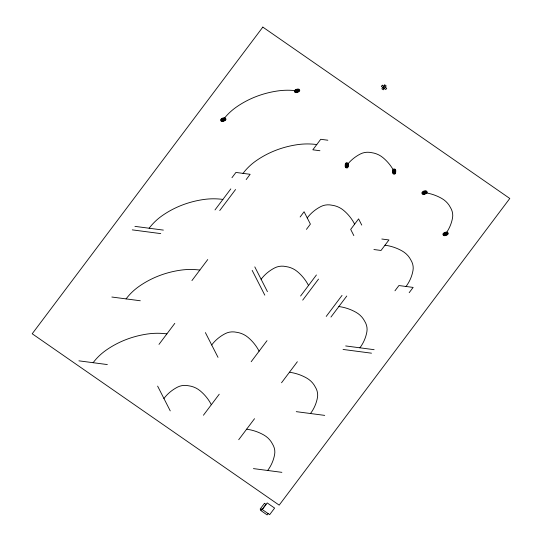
<?xml version="1.0" encoding="UTF-8"?>
<svg xmlns="http://www.w3.org/2000/svg" width="542" height="542" viewBox="0 0 542 542"><rect width="100%" height="100%" fill="white"/><g stroke="black" fill="none" stroke-linecap="round" stroke-linejoin="round"><path stroke-width="0.81" d="M231.962 177.695L235.919 172.437L250.14 174.307L246.183 179.565M214.998 209.923L230.811 188.894M219.74 210.547L235.553 189.517M191.929 280.587L207.742 259.557M158.982 344.394L174.795 323.364M300.132 216.996L304.082 211.739L310.397 224.117L306.44 229.374M203.426 415.233L219.239 394.21M251.19 361.71L267.003 340.681M300.607 296L316.42 274.97M302.714 300.126L318.527 279.096M326.216 316.433L342.029 295.404M238.71 439.718L254.523 418.695M281.535 382.767L297.348 361.738M330.952 317.056L346.765 296.027M394.962 290.803L398.919 285.546L413.139 287.416L409.183 292.673M262.26 509.507L267.206 502.935L274.611 508.078L269.672 514.649L261.393 508.924L260.404 510.239L267.118 514.9L268.107 513.586M327.842 140.222L320.735 139.287L312.829 149.802L319.936 150.737M381.825 239.022L388.939 239.95L381.033 250.465L373.919 249.53M134.931 226.366L163.372 230.099M132.295 229.869L160.737 233.609M111.862 297.03L140.297 300.763M345.688 345.945L374.122 349.678M343.052 349.448L371.487 353.181M78.908 360.837L107.35 364.57M296.271 411.656L324.705 415.389M253.439 468.606L281.881 472.346M382.781 87.553L384.231 88.563M361.751 225.086L358.594 218.893L350.688 229.408L353.838 235.601M254.801 266.881L267.43 291.643M252.165 270.383L264.794 295.146M205.384 332.592L218.013 357.354M157.62 386.114L170.242 410.877M297.036 90.839A67.547 61.117 24.6 0 0 277.958 90.914A102.045 92.33 24.6 0 0 236.075 107.282A67.547 61.117 24.6 0 0 223.277 119.667M316.779 144.545A67.547 61.117 24.6 0 0 297.707 144.619A102.045 92.33 24.6 0 0 255.824 160.988A67.547 61.117 24.6 0 0 243.026 173.372M222.904 199.409A67.547 61.117 24.6 0 0 203.833 199.483A102.045 92.33 24.6 0 0 161.95 215.852A67.547 61.117 24.6 0 0 149.152 228.236M199.835 270.072A67.547 61.117 24.6 0 0 180.757 270.146A102.045 92.33 24.6 0 0 138.881 286.515A67.547 61.117 24.6 0 0 126.083 298.893M166.889 333.879A67.547 61.117 24.6 0 0 147.81 333.953A102.045 92.33 24.6 0 0 105.927 350.322A67.547 61.117 24.6 0 0 93.129 362.7M346.772 165.357A45.792 41.436 24.6 0 1 360.416 153.962A16.423 14.858 24.6 0 1 371.575 152.661A20.454 18.503 24.6 0 1 383.038 157.702A43.13 39.024 24.6 0 1 394.169 171.584M307.239 217.931A45.792 41.436 24.6 0 1 320.878 206.536A16.423 14.858 24.6 0 1 332.036 205.235A20.454 18.503 24.6 0 1 343.506 210.276A43.13 39.024 24.6 0 1 354.637 224.151M261.115 279.259A45.792 41.436 24.6 0 1 274.76 267.87A16.423 14.858 24.6 0 1 285.919 266.569A20.454 18.503 24.6 0 1 297.382 271.603A43.13 39.024 24.6 0 1 308.513 285.485M211.698 344.976A45.792 41.436 24.6 0 1 225.343 333.581A16.423 14.858 24.6 0 1 236.502 332.28A20.454 18.503 24.6 0 1 247.965 337.32A43.13 39.024 24.6 0 1 259.096 351.196M163.935 398.499A45.792 41.436 24.6 0 1 177.573 387.103A16.423 14.858 24.6 0 1 188.731 385.802A20.454 18.503 24.6 0 1 200.194 390.843A43.13 39.024 24.6 0 1 211.333 404.718M445.558 233.907A45.792 41.436 24.6 0 0 452.536 217.891A16.423 14.858 24.6 0 0 450.314 207.301A20.454 18.503 24.6 0 0 441.73 198.433A43.13 39.024 24.6 0 0 424.515 192.64M406.026 286.481A45.792 41.436 24.6 0 0 413.004 270.458A16.423 14.858 24.6 0 0 410.782 259.875A20.454 18.503 24.6 0 0 402.198 251A43.13 39.024 24.6 0 0 384.983 245.208M359.902 347.815A45.792 41.436 24.6 0 0 366.88 331.792A16.423 14.858 24.6 0 0 364.658 321.21A20.454 18.503 24.6 0 0 356.074 312.334A43.13 39.024 24.6 0 0 338.858 306.542M310.485 413.526A45.792 41.436 24.6 0 0 317.463 397.503A16.423 14.858 24.6 0 0 315.241 386.92A20.454 18.503 24.6 0 0 306.657 378.045A43.13 39.024 24.6 0 0 289.442 372.252M267.66 470.476A45.792 41.436 24.6 0 0 274.631 454.453A16.423 14.858 24.6 0 0 272.416 443.871A20.454 18.503 24.6 0 0 263.832 434.996A43.13 39.024 24.6 0 0 246.617 429.203M345.308 164.07L345.159 166.238A3.374 3.056 24.6 0 0 345.457 167.112A2.154 1.951 24.6 0 0 346.013 167.803L347.185 167.959A2.154 1.951 24.6 0 0 347.822 167.424A3.374 3.056 24.6 0 0 348.235 166.645L348.384 164.477A3.374 3.056 24.6 0 0 348.093 163.609A2.154 1.951 24.6 0 0 347.53 162.912L346.406 162.722A2.29 2.073 24.6 0 0 345.721 163.298A3.374 3.056 24.6 0 0 345.308 164.07M345.6 164.328L345.484 166.062A2.703 2.446 24.6 0 0 345.721 166.76A1.728 1.558 24.6 0 0 346.162 167.315L347.104 167.437A1.728 1.558 24.6 0 0 347.612 167.011A2.703 2.446 24.6 0 0 347.944 166.387L348.066 164.653A2.703 2.446 24.6 0 0 347.828 163.955A1.728 1.558 24.6 0 0 347.381 163.399L346.474 163.25A1.829 1.66 24.6 0 0 345.932 163.711A2.703 2.446 24.6 0 0 345.6 164.328M345.898 164.585L345.803 165.886A2.026 1.836 24.6 0 0 345.979 166.408A1.294 1.172 24.6 0 0 346.318 166.828L347.016 166.916A1.294 1.172 24.6 0 0 347.402 166.597A2.026 1.836 24.6 0 0 347.652 166.13L347.74 164.829A2.026 1.836 24.6 0 0 347.564 164.307A1.294 1.172 24.6 0 0 347.232 163.894L346.548 163.779A1.375 1.24 24.6 0 0 346.142 164.118A2.026 1.836 24.6 0 0 345.898 164.585M346.189 164.843C346.162 168.969 348.702 163 346.189 164.843M346.48 165.1C346.467 167.166 347.74 164.179 346.48 165.1M392.706 170.296L392.557 172.464A3.374 3.056 24.6 0 0 392.855 173.332A2.154 1.951 24.6 0 0 393.411 174.029L394.583 174.178A2.154 1.951 24.6 0 0 395.226 173.643A3.374 3.056 24.6 0 0 395.633 172.864L395.789 170.703A3.374 3.056 24.6 0 0 395.491 169.829A2.154 1.951 24.6 0 0 394.935 169.138L393.804 168.948A2.29 2.073 24.6 0 0 393.119 169.517A3.374 3.056 24.6 0 0 392.706 170.296M393.004 170.554L392.882 172.288A2.703 2.446 24.6 0 0 393.119 172.986A1.728 1.558 24.6 0 0 393.56 173.542L394.501 173.664A1.728 1.558 24.6 0 0 395.016 173.23A2.703 2.446 24.6 0 0 395.342 172.607L395.464 170.879A2.703 2.446 24.6 0 0 395.226 170.181A1.728 1.558 24.6 0 0 394.779 169.626L393.878 169.477A1.829 1.66 24.6 0 0 393.329 169.931A2.703 2.446 24.6 0 0 393.004 170.554M393.296 170.811L393.201 172.112A2.026 1.836 24.6 0 0 393.384 172.634A1.294 1.172 24.6 0 0 393.716 173.047L394.42 173.142A1.294 1.172 24.6 0 0 394.806 172.817A2.026 1.836 24.6 0 0 395.05 172.356L395.138 171.055A2.026 1.836 24.6 0 0 394.962 170.534A1.294 1.172 24.6 0 0 394.63 170.113L393.953 170.005A1.375 1.24 24.6 0 0 393.539 170.344A2.026 1.836 24.6 0 0 393.296 170.811M393.587 171.069C393.56 175.195 396.1 169.226 393.587 171.069M393.878 171.326C393.865 173.386 395.138 170.405 393.878 171.326M222.328 119.538C223.047 122.221 225.804 117.316 222.328 119.538M222.803 119.606C223.162 120.947 224.544 118.488 222.803 119.606M296.088 90.717C296.799 93.4 299.563 88.488 296.088 90.717M296.562 90.778C296.914 92.12 298.296 89.667 296.562 90.778M423.566 192.512C424.284 195.195 427.049 190.283 423.566 192.512M424.04 192.579C424.4 193.921 425.782 191.462 424.04 192.579M444.609 233.785C445.328 236.468 448.092 231.556 444.609 233.785M445.084 233.846C445.443 235.187 446.825 232.735 445.084 233.846M262.823 27.1L32.208 333.764L279.177 505.137L509.792 198.474L262.823 27.1M382.286 85.209L381.358 86.442L385.775 89.511L386.703 88.278L382.286 85.209M384.752 84.925L381.846 88.786L383.302 89.796L386.209 85.934L384.752 84.925M264.482 503.315L260.16 509.067L261.637 510.097L265.966 504.345L264.482 503.315M222.532 118.203L221.549 118.739A3.374 3.056 24.6 0 0 220.906 119.355A2.154 1.951 24.6 0 0 220.58 120.107L221.102 121.13A2.154 1.951 24.6 0 0 221.963 121.415A3.374 3.056 24.6 0 0 222.918 121.415L225.011 120.595A3.374 3.056 24.6 0 0 225.648 119.978A2.29 2.073 24.6 0 0 226 119.179L225.458 118.203A2.154 1.951 24.6 0 0 224.598 117.912A3.374 3.056 24.6 0 0 223.643 117.919L222.532 118.203M222.681 118.502L221.895 118.922A2.703 2.446 24.6 0 0 221.38 119.416A1.728 1.558 24.6 0 0 221.122 120.019L221.536 120.839A1.728 1.558 24.6 0 0 222.227 121.069A2.703 2.446 24.6 0 0 222.986 121.062L224.666 120.412A2.703 2.446 24.6 0 0 225.174 119.918A1.829 1.66 24.6 0 0 225.452 119.274L225.018 118.495A1.728 1.558 24.6 0 0 224.334 118.264A2.703 2.446 24.6 0 0 223.568 118.264L222.681 118.502M222.83 118.793L222.24 119.105A2.026 1.836 24.6 0 0 221.854 119.477A1.294 1.172 24.6 0 0 221.658 119.931L221.969 120.541A1.294 1.172 24.6 0 0 222.491 120.717A2.026 1.836 24.6 0 0 223.06 120.717L224.313 120.222A2.026 1.836 24.6 0 0 224.7 119.85A1.375 1.24 24.6 0 0 224.91 119.369L224.584 118.786A1.294 1.172 24.6 0 0 224.07 118.617A2.026 1.836 24.6 0 0 223.494 118.617L222.83 118.793M296.291 89.383L295.302 89.911A3.374 3.056 24.6 0 0 294.665 90.528A2.154 1.951 24.6 0 0 294.333 91.286L294.855 92.303A2.154 1.951 24.6 0 0 295.715 92.594A3.374 3.056 24.6 0 0 296.67 92.594L298.764 91.774A3.374 3.056 24.6 0 0 299.401 91.151A2.29 2.073 24.6 0 0 299.753 90.351L299.211 89.376A2.154 1.951 24.6 0 0 298.351 89.091A3.374 3.056 24.6 0 0 297.395 89.091L296.291 89.383M296.44 89.674L295.647 90.101A2.703 2.446 24.6 0 0 295.139 90.595A1.728 1.558 24.6 0 0 294.875 91.198L295.288 92.011A1.728 1.558 24.6 0 0 295.979 92.242A2.703 2.446 24.6 0 0 296.745 92.242L298.418 91.584A2.703 2.446 24.6 0 0 298.927 91.09A1.829 1.66 24.6 0 0 299.211 90.453L298.777 89.674A1.728 1.558 24.6 0 0 298.086 89.437A2.703 2.446 24.6 0 0 297.328 89.444L296.44 89.674M296.589 89.965L295.993 90.284A2.026 1.836 24.6 0 0 295.614 90.656A1.294 1.172 24.6 0 0 295.417 91.11L295.729 91.72A1.294 1.172 24.6 0 0 296.244 91.896A2.026 1.836 24.6 0 0 296.813 91.889L298.073 91.402A2.026 1.836 24.6 0 0 298.452 91.029A1.375 1.24 24.6 0 0 298.662 90.548L298.337 89.965A1.294 1.172 24.6 0 0 297.822 89.789A2.026 1.836 24.6 0 0 297.253 89.796L296.589 89.965M423.776 191.177L422.787 191.705A3.374 3.056 24.6 0 0 422.15 192.329A2.154 1.951 24.6 0 0 421.818 193.081L422.34 194.104A2.154 1.951 24.6 0 0 423.2 194.388A3.374 3.056 24.6 0 0 424.156 194.388L426.249 193.569A3.374 3.056 24.6 0 0 426.886 192.952A2.29 2.073 24.6 0 0 427.238 192.146L426.696 191.177A2.154 1.951 24.6 0 0 425.836 190.886A3.374 3.056 24.6 0 0 424.881 190.892L423.776 191.177M423.925 191.468L423.133 191.895A2.703 2.446 24.6 0 0 422.624 192.39A1.728 1.558 24.6 0 0 422.36 192.993L422.774 193.812A1.728 1.558 24.6 0 0 423.465 194.043A2.703 2.446 24.6 0 0 424.223 194.036L425.904 193.386A2.703 2.446 24.6 0 0 426.412 192.891A1.829 1.66 24.6 0 0 426.689 192.247L426.263 191.468A1.728 1.558 24.6 0 0 425.572 191.238A2.703 2.446 24.6 0 0 424.806 191.238L423.925 191.468M424.068 191.766L423.478 192.078A2.026 1.836 24.6 0 0 423.092 192.451A1.294 1.172 24.6 0 0 422.896 192.905L423.207 193.514A1.294 1.172 24.6 0 0 423.729 193.69A2.026 1.836 24.6 0 0 424.298 193.69L425.558 193.196A2.026 1.836 24.6 0 0 425.937 192.823A1.375 1.24 24.6 0 0 426.147 192.342L425.822 191.76A1.294 1.172 24.6 0 0 425.307 191.59A2.026 1.836 24.6 0 0 424.738 191.59L424.068 191.766M444.819 232.45L443.83 232.979A3.374 3.056 24.6 0 0 443.193 233.595A2.154 1.951 24.6 0 0 442.861 234.354L443.383 235.37A2.154 1.951 24.6 0 0 444.244 235.662A3.374 3.056 24.6 0 0 445.199 235.655L447.292 234.842A3.374 3.056 24.6 0 0 447.929 234.219A2.29 2.073 24.6 0 0 448.281 233.419L447.739 232.443A2.154 1.951 24.6 0 0 446.879 232.159A3.374 3.056 24.6 0 0 445.924 232.159L444.819 232.45M444.968 232.742L444.176 233.162A2.703 2.446 24.6 0 0 443.668 233.663A1.728 1.558 24.6 0 0 443.403 234.266L443.817 235.079A1.728 1.558 24.6 0 0 444.508 235.309A2.703 2.446 24.6 0 0 445.267 235.309L446.947 234.652A2.703 2.446 24.6 0 0 447.455 234.158A1.829 1.66 24.6 0 0 447.733 233.514L447.306 232.742A1.728 1.558 24.6 0 0 446.615 232.504A2.703 2.446 24.6 0 0 445.849 232.511L444.968 232.742M445.118 233.033L444.521 233.351A2.026 1.836 24.6 0 0 444.142 233.724A1.294 1.172 24.6 0 0 443.939 234.178L444.25 234.788A1.294 1.172 24.6 0 0 444.772 234.964A2.026 1.836 24.6 0 0 445.341 234.957L446.601 234.469A2.026 1.836 24.6 0 0 446.981 234.097A1.375 1.24 24.6 0 0 447.191 233.616L446.865 233.033A1.294 1.172 24.6 0 0 446.351 232.857A2.026 1.836 24.6 0 0 445.781 232.857L445.118 233.033"/></g></svg>
